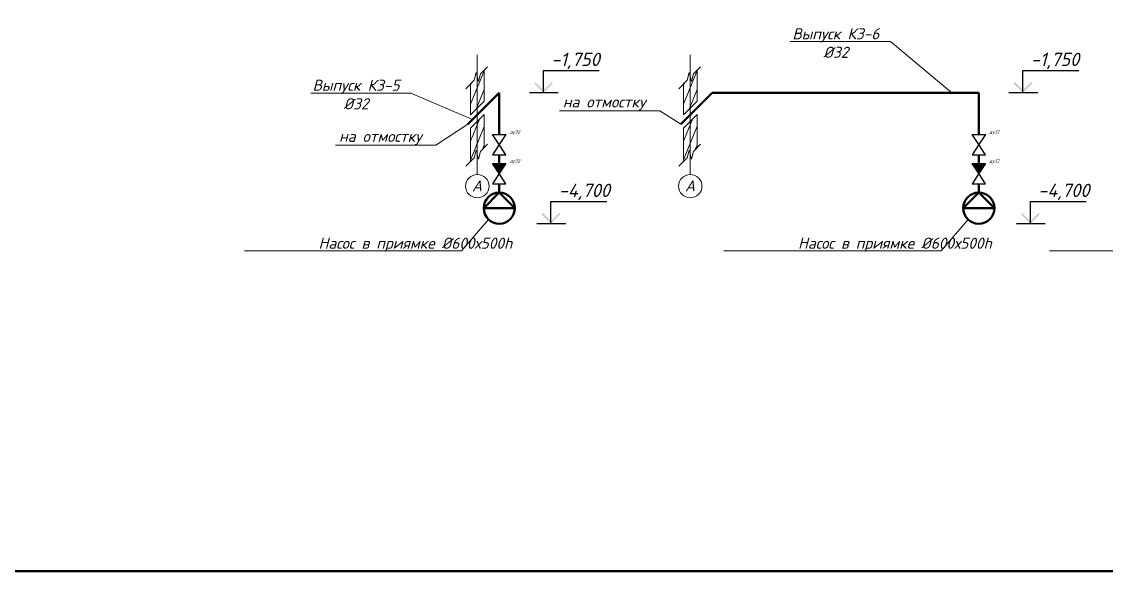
# Model space of a CAD drawing. Header units: millimetres. Extents: x -473555 to 660023, y 5037 to 453528.
# Drawn here: x 280064 to 304483, y 9755 to 22134 of the extents above; entities that cross this region are included whole.
import ezdxf
from ezdxf import colors
from ezdxf.entities.mleader import LeaderData, LeaderLine
from ezdxf.enums import TextEntityAlignment as Align
from ezdxf.math import Vec2, Vec3

# ---------------------------------------------------------------- set-up
doc = ezdxf.new("R2010")
doc.units = ezdxf.units.MM
doc.set_wipeout_variables(frame=1)
doc.layers.add('_ВК-маска', color=255, linetype='Continuous', transparency=0.9)
doc.layers.add('_ВК-Спецификация', color=3, linetype='Continuous', lineweight=15, plot=False, transparency=0.5)
doc.layers.add('ВК_K1', color=34, linetype='Continuous', lineweight=50)
doc.layers.add('ВК_К1_текст', color=34, linetype='Continuous')
doc.layers.add('ВК_К3_текст', color=4, linetype='Continuous')
doc.styles.add('ISOPEUR', font='isocpeui.ttf')

# ---------------------------------------------------------------- blocks, each defined once
blk = doc.blocks.new('_None')
blk = doc.blocks.new('*U115')
at = {"layer": '_ВК-Спецификация', "style": 'ISOPEUR'}
blk.add_attdef('ДУ', text='', height=50, dxfattribs=at).set_placement((235, 165), align=Align.CENTER)
blk.add_wipeout([(0, 0), (100, -152), (-100, -152)]).dxf.layer = '_ВК-маска'
blk.add_wipeout([(0, 0), (100, -152), (-100, -152)]).dxf.layer = '_ВК-маска'
blk.add_wipeout([(100, -152), (-100, -152), (0, 0)]).dxf.layer = '_ВК-маска'
at = {"linetype": 'ByBlock', "lineweight": 30}
blk.add_lwpolyline([(100, -152), (0, 0), (-100, -152), (100, -152)], dxfattribs=at)
blk.add_wipeout([(0, 0), (100, 151), (-100, 151)]).dxf.layer = '_ВК-маска'
blk.add_lwpolyline([(100, 151), (0, 0), (-100, 151), (100, 151)], dxfattribs=at)
blk = doc.blocks.new('*U349')
at = {"layer": '_ВК-Спецификация', "style": 'ISOPEUR'}
blk.add_attdef('ДУ', text='', height=50, dxfattribs=at).set_placement((235, 165), align=Align.CENTER)
blk.add_wipeout([(0, 0), (100, -152), (-100, -152)]).dxf.layer = '_ВК-маска'
blk.add_wipeout([(0, 0), (100, -152), (-100, -152)]).dxf.layer = '_ВК-маска'
blk.add_wipeout([(100, -152), (-100, -152), (0, 0)]).dxf.layer = '_ВК-маска'
at = {"linetype": 'ByBlock', "lineweight": 30}
blk.add_lwpolyline([(100, -152), (0, 0), (-100, -152), (100, -152)], dxfattribs=at)
blk.add_wipeout([(0, 0), (100, 151), (-100, 151)]).dxf.layer = '_ВК-маска'
h = blk.add_hatch(color=256)
h.dxf.hatch_style = 1
h.paths.add_polyline_path([(0, 0), (100, 151), (-100, 151)])
blk.add_lwpolyline([(100, 151), (0, 0), (-100, 151), (100, 151)], dxfattribs=at)
blk = doc.blocks.new('*U255')
at = {"linetype": 'ByBlock', "lineweight": -2}
h = blk.add_hatch(color=256, dxfattribs=at)
h.paths.add_polyline_path([(527, 212), (499, 240), (315, 57), (315, 0)])
h.paths.add_polyline_path([(131, 240), (103, 212), (315, 0), (315, 57)])
for p, q in [((315, 0), (315, 500)), ((315, 500), (1572, 500)), ((649, 0), (0, 0))]:
    blk.add_line(p, q, dxfattribs=at)
at = {"linetype": 'ByBlock', "style": 'ISOPEUR'}
blk.add_attdef('ОТМЕТКА', (521, 600), '', height=300, dxfattribs=at)
blk = doc.blocks.new('*U231')
at = {"lineweight": 15}
h = blk.add_hatch(dxfattribs=at)
h.set_pattern_fill('ANSI31', color=256, scale=50, angle=23, style=0)
h.set_pattern_definition([(68, (3183.52, 294.12), (-147.1904, 59.469), [])])
h.paths.add_polyline_path([(153, 993), (73, 913), (27, 740), (-27, 940), (-73, 766), (-153, 686), (-153, -12), (153, 295)])
h = blk.add_hatch(dxfattribs=at)
h.set_pattern_fill('ANSI31', color=256, scale=50, angle=23, style=0)
h.set_pattern_definition([(68, (3183.52, 310.29), (-147.1904, 59.469), [])])
h.paths.add_polyline_path([(153, -4), (-153, -311), (-153, -1060), (-73, -980), (-27, -807), (27, -1007), (73, -834), (153, -754)])
at = {"lineweight": 15, "ltscale": 100}
blk.add_line((0, 1340), (0, -1356), dxfattribs=at)
at = {"lineweight": 15, "ltscale": 2}
for points in [[(232, 1072), (73, 913), (27, 740), (-27, 940), (-73, 766), (-262, 577)], [(232, -675), (73, -834), (27, -1007), (-27, -807), (-73, -980), (-262, -1169)]]:
    blk.add_lwpolyline(points, dxfattribs=at)
at = {"lineweight": 15}
for points in [[(153, 993), (153, 295), (-153, -12), (-153, 686)], [(-153, -1060), (-153, -311), (153, -4), (153, -754)]]:
    blk.add_lwpolyline(points, dxfattribs=at)
at = {"lineweight": 15, "ltscale": 100}
blk.add_circle((0, -1619), 263, dxfattribs=at)
at = {"lineweight": 15, "ltscale": 100, "style": 'ISOPEUR'}
blk.add_attdef('ОСЬ', (-118, -1734), '', height=250, dxfattribs=at)

msp = doc.modelspace()

# ---------------------------------------------------------------- linework, layer by layer
at = {"layer": 'ВК_K1'}
for p, q in [((290817, 20535.1), (290109.9, 19828)), ((295612, 20535.1), (294904.9, 19828)), ((301612, 20535.1), (295612, 20535.1)), ((290467, 17935.1), (290817, 18285.1)), ((290817, 18285.1), (291167, 17935.1)), ((301262, 17935.1), (301612, 18285.1)), ((301612, 18285.1), (301962, 17935.1)), ((291167, 17935.1), (290467, 17935.1)), ((301962, 17935.1), (301262, 17935.1))]:
    msp.add_line(p, q, dxfattribs=at)
msp.add_lwpolyline([(163169, 37924.2), (328100.9, 37924.2), (328100.9, 9755), (163169, 9755)], close=True, dxfattribs=at)
for centre in [(290817, 17935.1), (301612, 17935.1)]:
    msp.add_circle(centre, 350, dxfattribs=at)

# ---------------------------------------------------------------- block references
msp.add_blockref('*U231', (295117.1, 20048.2)).add_auto_attribs({'ОСЬ': 'A'})
at = {"layer": 'ВК_К1_текст'}
ref = msp.add_blockref('*U255', (291496.8, 20535.1), dxfattribs=at)
ref.add_attrib('ОТМЕТКА', '-1,750', (291987.2, 21135.1), dxfattribs={"layer": '0', "linetype": 'ByBlock', "height": 300, "style": 'ISOPEUR'})
ref = msp.add_blockref('*U255', (302291.8, 20535.1), dxfattribs=at)
ref.add_attrib('ОТМЕТКА', '-1,750', (302782.2, 21135.1), dxfattribs={"layer": '0', "linetype": 'ByBlock', "height": 300, "style": 'ISOPEUR'})
ref = msp.add_blockref('*U255', (291665.1, 17585.1), dxfattribs=at)
ref.add_attrib('ОТМЕТКА', '-4,700', (292155.5, 18185.1), dxfattribs={"layer": '0', "linetype": 'ByBlock', "height": 300, "style": 'ISOPEUR'})
ref = msp.add_blockref('*U255', (302460.1, 17585.1), dxfattribs=at)
ref.add_attrib('ОТМЕТКА', '-4,700', (302950.5, 18185.1), dxfattribs={"layer": '0', "linetype": 'ByBlock', "height": 300, "style": 'ISOPEUR'})

# ---------------------------------------------------------------- leaders
at = {"layer": 'ВК_К1_текст', "linetype": 'Continuous'}
ml = msp.add_multileader_mtext('Standard', dxfattribs=at)
ml.set_content('%%C50', color=256, style='ISOPEUR')
ml.set_leader_properties(lineweight=15)
ml.set_arrow_properties(name='NONE')
ml.build(insert=Vec2(0, 0))
ml.multileader.update_dxf_attribs({"text_left_attachment_type": 6, "text_right_attachment_type": 6, "dogleg_length": 0.1, "arrow_head_size": 400, "scale": 100})
ctx = ml.context
ctx.base_point, ctx.scale, ctx.char_height, ctx.arrow_head_size, ctx.landing_gap_size, ctx.plane_origin = Vec3(271430.1, 22545), 100, 250, 400, 200, Vec3(280409.2, 12068.9)
ctx.left_attachment, ctx.right_attachment, ctx.text_align_type = 6, 6, 1
notes = []
notes.append((ctx, [(1, (1, 1, 0), (272389.9, 22545), (-1, 0), 10, [(0, [(272657.7, 21980.2)], 0, [])])]))
ctx.mtext.insert, ctx.mtext.width, ctx.mtext.alignment, ctx.mtext.flow_direction = Vec3(271905, 22845), 549.811, 2, 5
ml = msp.add_multileader_mtext('Standard', dxfattribs=at)
ml.set_content('%%C50', color=256, style='ISOPEUR')
ml.set_leader_properties(lineweight=15)
ml.set_arrow_properties(name='NONE')
ml.build(insert=Vec2(0, 0))
ml.multileader.update_dxf_attribs({"text_left_attachment_type": 6, "text_right_attachment_type": 6, "dogleg_length": 0.1, "arrow_head_size": 400, "scale": 100})
ctx = ml.context
ctx.base_point, ctx.scale, ctx.char_height, ctx.arrow_head_size, ctx.landing_gap_size, ctx.plane_origin = Vec3(274534.6, 21433.7), 100, 250, 400, 200, Vec3(283513.7, 10600.6)
ctx.left_attachment, ctx.right_attachment, ctx.text_align_type = 6, 6, 1
notes.append((ctx, [(1, (1, 1, 0), (275494.4, 21433.7), (-1, 0), 10, [(0, [(275762.2, 20511.9)], 0, [])])]))
ctx.mtext.insert, ctx.mtext.width, ctx.mtext.alignment, ctx.mtext.flow_direction = Vec3(275009.5, 21733.7), 549.811, 2, 5
ml = msp.add_multileader_mtext('Standard', dxfattribs=at)
ml.set_content('%%C50', color=256, style='ISOPEUR')
ml.set_leader_properties(lineweight=15)
ml.set_arrow_properties(name='NONE')
ml.build(insert=Vec2(0, 0))
ml.multileader.update_dxf_attribs({"text_left_attachment_type": 6, "text_right_attachment_type": 6, "dogleg_length": 0.1, "arrow_head_size": 400, "scale": 100})
ctx = ml.context
ctx.base_point, ctx.scale, ctx.char_height, ctx.arrow_head_size, ctx.landing_gap_size, ctx.plane_origin = Vec3(273326, 18217.3), 100, 250, 400, 200, Vec3(280942.1, 7913.6)
ctx.left_attachment, ctx.right_attachment, ctx.text_align_type = 6, 6, 1
notes.append((ctx, [(0, (1, 1, 0), (273316, 18217.3), (1, 0), 10, [(0, [(273190.6, 17824.9)], 0, [])])]))
ctx.mtext.insert, ctx.mtext.width, ctx.mtext.alignment, ctx.mtext.flow_direction = Vec3(273800.9, 18517.3), 549.811, 2, 5
ml = msp.add_multileader_mtext('Standard', dxfattribs=at)
ml.set_content('Насос в приямке %%C600х500h', color=256, style='ISOPEUR')
ml.set_leader_properties(lineweight=15)
ml.set_arrow_properties(name='NONE')
ml.build(insert=Vec2(0, 0))
ml.multileader.update_dxf_attribs({"text_left_attachment_type": 6, "text_right_attachment_type": 6, "dogleg_length": 0.1, "arrow_head_size": 400, "scale": 100})
ctx = ml.context
ctx.base_point, ctx.scale, ctx.char_height, ctx.arrow_head_size, ctx.landing_gap_size, ctx.plane_origin = Vec3(287895.7, 16970.4), 100, 250, 400, 200, Vec3(297988.4, 6494.3)
ctx.left_attachment, ctx.right_attachment, ctx.text_align_type = 6, 6, 1
notes.append((ctx, [(1, (1, 1, 0), (289969.2, 16970.4), (-1, 0), 10, [(0, [(290576, 17681.3)], 0, [])])]))
ctx.mtext.insert, ctx.mtext.width, ctx.mtext.alignment, ctx.mtext.flow_direction = Vec3(288927.4, 17270.4), 1666.841, 2, 5
ml = msp.add_multileader_mtext('Standard', dxfattribs=at)
ml.set_content('Насос в приямке %%C600х500h', color=256, style='ISOPEUR')
ml.set_leader_properties(lineweight=15)
ml.set_arrow_properties(name='NONE')
ml.build(insert=Vec2(0, 0))
ml.multileader.update_dxf_attribs({"text_left_attachment_type": 6, "text_right_attachment_type": 6, "dogleg_length": 0.1, "arrow_head_size": 400, "scale": 100})
ctx = ml.context
ctx.base_point, ctx.scale, ctx.char_height, ctx.arrow_head_size, ctx.landing_gap_size, ctx.plane_origin = Vec3(298690.7, 16970.4), 100, 250, 400, 200, Vec3(308783.5, 6494.3)
ctx.left_attachment, ctx.right_attachment, ctx.text_align_type = 6, 6, 1
notes.append((ctx, [(1, (1, 1, 0), (300764.2, 16970.4), (-1, 0), 10, [(0, [(301371.1, 17681.3)], 0, [])])]))
ctx.mtext.insert, ctx.mtext.width, ctx.mtext.alignment, ctx.mtext.flow_direction = Vec3(299722.5, 17270.4), 1666.841, 2, 5
ml = msp.add_multileader_mtext('Standard', dxfattribs=at)
ml.set_content('Насос в приямке %%C600х500h', color=256, style='ISOPEUR')
ml.set_leader_properties(lineweight=15)
ml.set_arrow_properties(name='NONE')
ml.build(insert=Vec2(0, 0))
ml.multileader.update_dxf_attribs({"text_left_attachment_type": 6, "text_right_attachment_type": 6, "dogleg_length": 0.1, "arrow_head_size": 400, "scale": 100})
ctx = ml.context
ctx.base_point, ctx.scale, ctx.char_height, ctx.arrow_head_size, ctx.landing_gap_size, ctx.plane_origin = Vec3(306024.1, 16970.4), 100, 250, 400, 200, Vec3(316116.8, 6494.3)
ctx.left_attachment, ctx.right_attachment, ctx.text_align_type = 6, 6, 1
notes.append((ctx, [(1, (1, 1, 0), (308097.5, 16970.4), (-1, 0), 10, [(0, [(308704.4, 17681.3)], 0, [])])]))
ctx.mtext.insert, ctx.mtext.width, ctx.mtext.alignment, ctx.mtext.flow_direction = Vec3(307055.8, 17270.4), 1666.841, 2, 5
ml = msp.add_multileader_mtext('Standard', dxfattribs=at)
ml.set_content('Насос в приямке %%C600х500h', color=256, style='ISOPEUR')
ml.set_leader_properties(lineweight=15)
ml.set_arrow_properties(name='NONE')
ml.build(insert=Vec2(0, 0))
ml.multileader.update_dxf_attribs({"text_left_attachment_type": 6, "text_right_attachment_type": 6, "dogleg_length": 0.1, "arrow_head_size": 400, "scale": 100})
ctx = ml.context
ctx.base_point, ctx.scale, ctx.char_height, ctx.arrow_head_size, ctx.landing_gap_size, ctx.plane_origin = Vec3(314085.3, 16970.4), 100, 250, 400, 200, Vec3(324178.1, 6494.3)
ctx.left_attachment, ctx.right_attachment, ctx.text_align_type = 6, 6, 1
notes.append((ctx, [(1, (1, 1, 0), (316158.8, 16970.4), (-1, 0), 10, [(0, [(316765.7, 17681.3)], 0, [])])]))
ctx.mtext.insert, ctx.mtext.width, ctx.mtext.alignment, ctx.mtext.flow_direction = Vec3(315117.1, 17270.4), 1666.841, 2, 5
ml = msp.add_multileader_mtext('Standard', dxfattribs=at)
ml.set_content('Выпуск К1-4\\P%%C100', color=256, style='ISOPEUR')
ml.set_leader_properties(lineweight=15)
ml.set_arrow_properties(name='NONE')
ml.build(insert=Vec2(0, 0))
ml.multileader.update_dxf_attribs({"text_left_attachment_type": 6, "text_right_attachment_type": 6, "dogleg_length": 0.1, "arrow_head_size": 400, "scale": 100})
ctx = ml.context
ctx.base_point, ctx.scale, ctx.char_height, ctx.arrow_head_size, ctx.landing_gap_size, ctx.plane_origin = Vec3(263647.6, 12635.2), 100, 250, 400, 200, Vec3(275984.6, 7212.8)
ctx.left_attachment, ctx.right_attachment, ctx.text_align_type = 6, 6, 1
notes.append((ctx, [(1, (1, 1, 0), (266049.7, 12635.2), (-1, 0), 10, [(0, [(267513.1, 11119.9)], 0, [])])]))
ctx.mtext.insert, ctx.mtext.width, ctx.mtext.alignment, ctx.mtext.flow_direction = Vec3(264843.7, 12935.2), 2001.515, 2, 5
at = {"layer": 'ВК_К3_текст', "linetype": 'Continuous'}
ml = msp.add_multileader_mtext('Standard', dxfattribs=at)
ml.set_content('Выпуск К3-6\\P%%C32', color=256, style='ISOPEUR')
ml.set_leader_properties(lineweight=15)
ml.set_arrow_properties(name='NONE')
ml.build(insert=Vec2(0, 0))
ml.multileader.update_dxf_attribs({"text_left_attachment_type": 6, "text_right_attachment_type": 6, "dogleg_length": 0.1, "arrow_head_size": 400, "scale": 100})
ctx = ml.context
ctx.base_point, ctx.scale, ctx.char_height, ctx.arrow_head_size, ctx.landing_gap_size, ctx.plane_origin = Vec3(297174.4, 21686.6), 100, 250, 400, 200, Vec3(301490.3, 11713.5)
ctx.left_attachment, ctx.right_attachment, ctx.text_align_type = 6, 6, 1
notes.append((ctx, [(1, (1, 1, 0), (299623.3, 21686.6), (-1, 0), 10, [(0, [(301004.8, 20535.1)], 0, [])])]))
ctx.mtext.insert, ctx.mtext.alignment, ctx.mtext.flow_direction = Vec3(298393.9, 21986.6), 2, 5
ml = msp.add_multileader_mtext('Standard', dxfattribs=at)
ml.set_content('Выпуск К3-5\\P%%C32', color=256, style='ISOPEUR')
ml.set_leader_properties(lineweight=15)
ml.set_arrow_properties(name='NONE')
ml.build(insert=Vec2(0, 0))
ml.multileader.update_dxf_attribs({"text_left_attachment_type": 6, "text_right_attachment_type": 6, "dogleg_length": 0.1, "arrow_head_size": 400, "scale": 100})
ctx = ml.context
ctx.base_point, ctx.scale, ctx.char_height, ctx.arrow_head_size, ctx.landing_gap_size, ctx.plane_origin = Vec3(286366.4, 20527.2), 100, 250, 400, 200, Vec3(290695.2, 10554.2)
ctx.left_attachment, ctx.right_attachment, ctx.text_align_type = 6, 6, 1
notes.append((ctx, [(1, (1, 1, 0), (288828.2, 20527.2), (-1, 0), 10, [(0, [(290209.8, 19927.9)], 0, [])])]))
ctx.mtext.insert, ctx.mtext.alignment, ctx.mtext.flow_direction = Vec3(287592.3, 20827.2), 2, 5
ml = msp.add_multileader_mtext('Standard', dxfattribs=at)
ml.set_content('на отмостку', color=256, style='ISOPEUR')
ml.set_leader_properties(lineweight=15)
ml.set_arrow_properties(name='NONE')
ml.build(insert=Vec2(0, 0))
ml.multileader.update_dxf_attribs({"text_left_attachment_type": 6, "text_right_attachment_type": 6, "dogleg_length": 0.1, "arrow_head_size": 400, "scale": 100})
ctx = ml.context
ctx.base_point, ctx.scale, ctx.char_height, ctx.arrow_head_size, ctx.landing_gap_size, ctx.plane_origin = Vec3(291934.6, 20128.3), 100, 250, 400, 200, Vec3(296296, 10155.2)
ctx.left_attachment, ctx.right_attachment, ctx.text_align_type = 6, 6, 1
notes.append((ctx, [(1, (1, 1, 0), (294429, 20128.3), (-1, 0), 10, [(0, [(294904.9, 19828)], 0, [])])]))
ctx.mtext.insert, ctx.mtext.alignment, ctx.mtext.flow_direction = Vec3(293176.8, 20453.3), 2, 5
ml = msp.add_multileader_mtext('Standard', dxfattribs=at)
ml.set_content('на отмостку', color=256, style='ISOPEUR')
ml.set_leader_properties(lineweight=15)
ml.set_arrow_properties(name='NONE')
ml.build(insert=Vec2(0, 0))
ml.multileader.update_dxf_attribs({"text_left_attachment_type": 6, "text_right_attachment_type": 6, "dogleg_length": 0.1, "arrow_head_size": 400, "scale": 100})
ctx = ml.context
ctx.base_point, ctx.scale, ctx.char_height, ctx.arrow_head_size, ctx.landing_gap_size, ctx.plane_origin = Vec3(286896.6, 19352.3), 100, 250, 400, 200, Vec3(291258.1, 9379.3)
ctx.left_attachment, ctx.right_attachment, ctx.text_align_type = 6, 6, 1
notes.append((ctx, [(1, (1, 1, 0), (289391.1, 19352.3), (-1, 0), 10, [(0, [(290109.9, 19828)], 0, [])])]))
ctx.mtext.insert, ctx.mtext.alignment, ctx.mtext.flow_direction = Vec3(288138.8, 19677.3), 2, 5
for ctx, leaders in notes:
    for number, flags, end, landing, length, lines in leaders:
        leader = LeaderData()
        leader.index, (leader.has_last_leader_line, leader.has_dogleg_vector, leader.attachment_direction) = number, flags
        leader.last_leader_point, leader.dogleg_vector, leader.dogleg_length = Vec3(end), Vec3(landing), length
        for number, points, colour, breaks in lines:
            line = LeaderLine()
            line.index, line.vertices, line.color, line.breaks = number, Vec3.list(points), colors.encode_raw_color(colour), breaks
            leader.lines.append(line)
        ctx.leaders.append(leader)

# ---------------------------------------------------------------- next in the draw order: block references
at = {"layer": 'ВК_K1', "xscale": 1.5, "yscale": 1.5, "zscale": 1.5}
for p in [(290817, 19366.8), (301612, 19366.8)]:
    msp.add_blockref('*U115', p, dxfattribs=at).add_auto_attribs({'ДУ': 'ду32'})

# ---------------------------------------------------------------- next in the draw order: linework, layer by layer
at = {"layer": 'ВК_K1'}
for p, q in [((290817, 19594.1), (290817, 20535.1)), ((301612, 19594.1), (301612, 20535.1))]:
    msp.add_line(p, q, dxfattribs=at)

# ---------------------------------------------------------------- next in the draw order: block references
at = {"layer": 'ВК_K1', "xscale": 1.5, "yscale": 1.5, "zscale": 1.5}
for p in [(290817, 18712.3), (301612, 18712.3)]:
    msp.add_blockref('*U349', p, dxfattribs=at).add_auto_attribs({'ДУ': 'ду32'})

# ---------------------------------------------------------------- next in the draw order: linework, layer by layer
at = {"layer": 'ВК_K1'}
for p, q in [((290817, 18939.6), (290817, 19139.6)), ((301612, 18939.6), (301612, 19139.6)), ((290817, 18485.1), (290817, 18285.1)), ((301612, 18485.1), (301612, 18285.1))]:
    msp.add_line(p, q, dxfattribs=at)

# ---------------------------------------------------------------- next in the draw order: block references
msp.add_blockref('*U231', (290322, 20048.2)).add_auto_attribs({'ОСЬ': 'A'})

doc.saveas('drawing.dxf')
